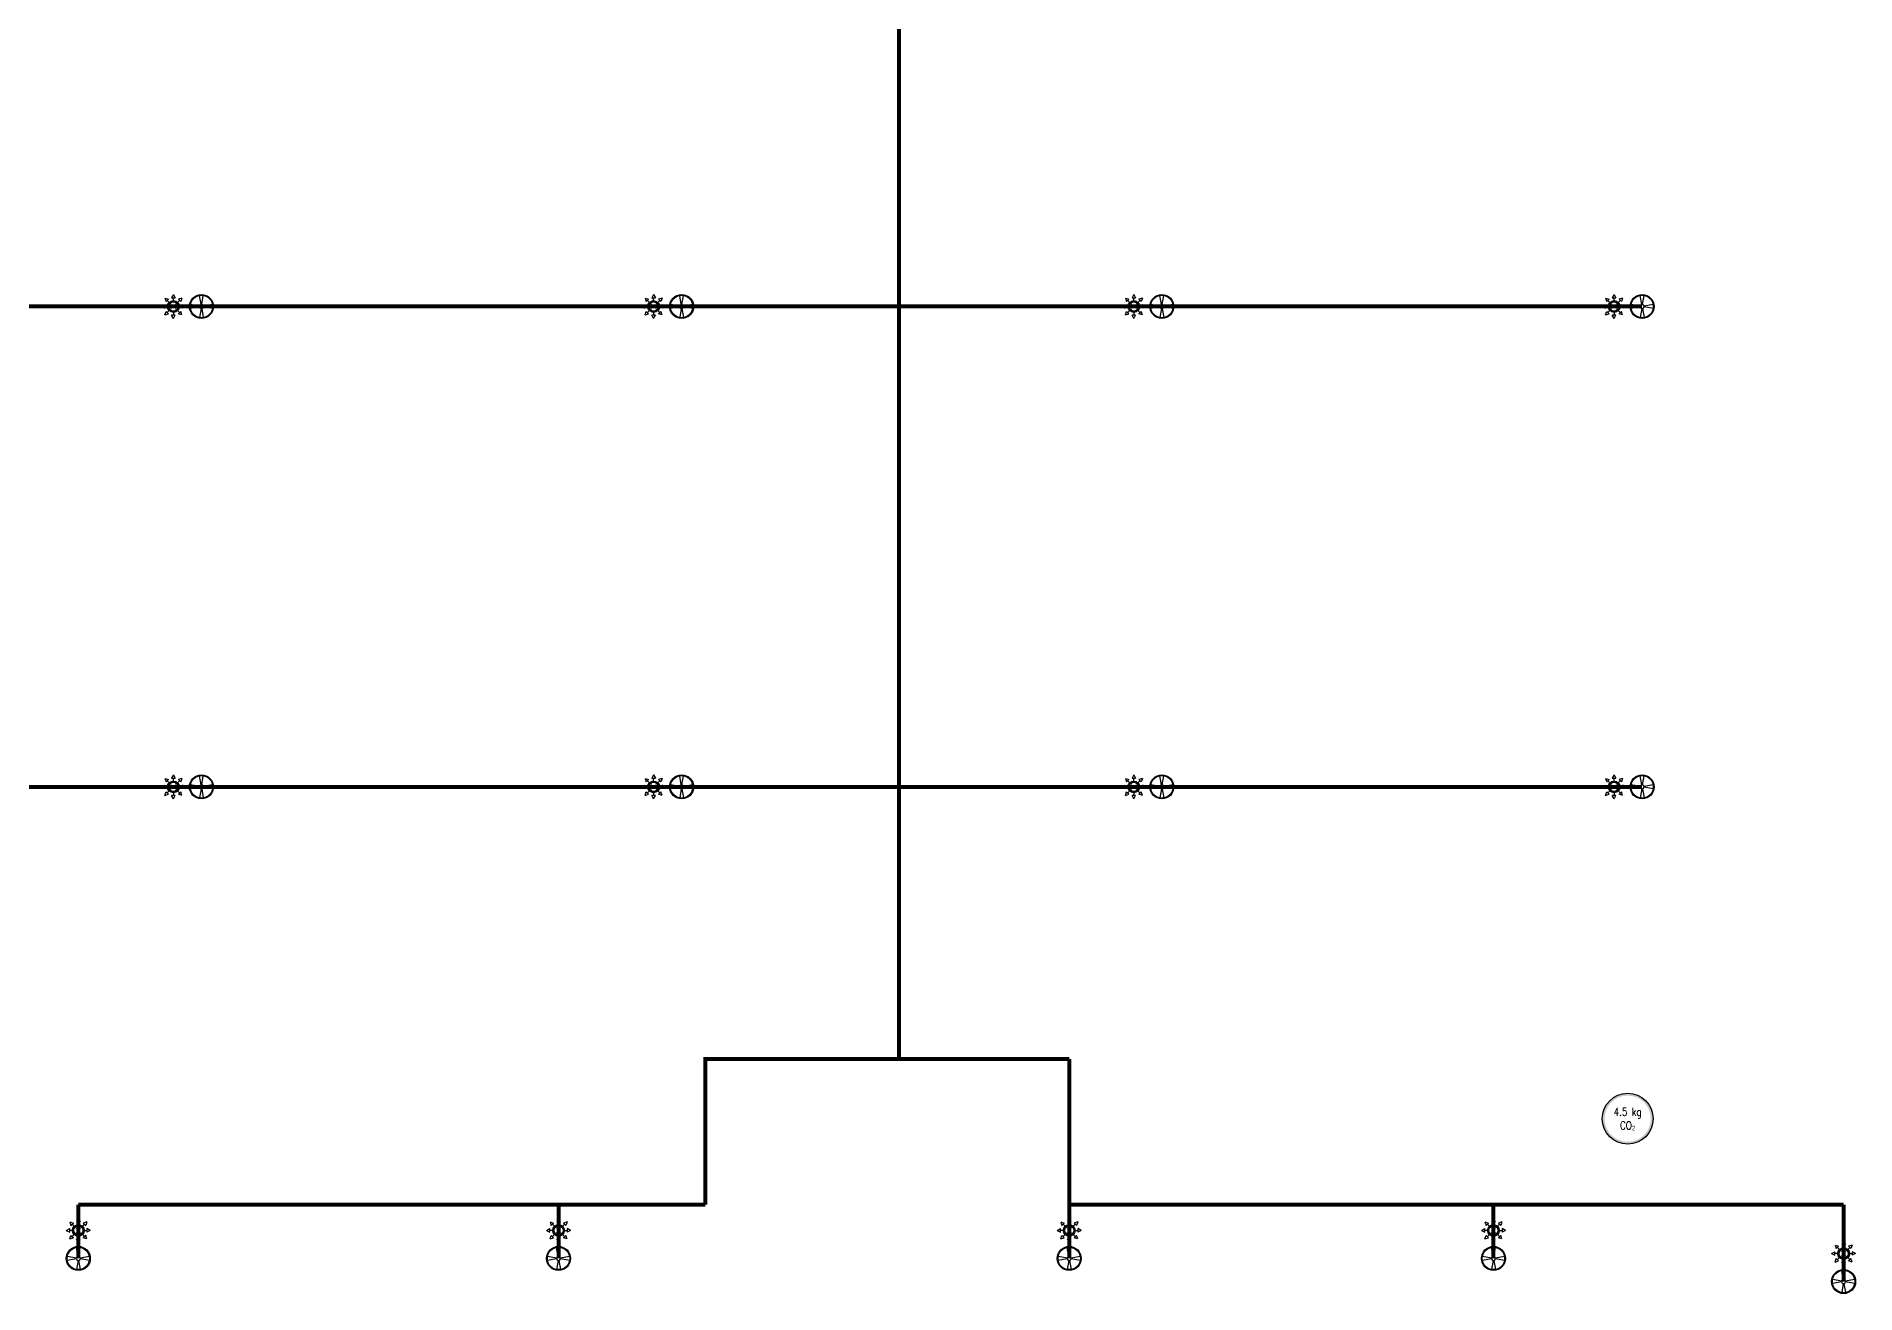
# Model space of a CAD drawing. Header units: millimetres. Extents: x -194958 to 83200, y -72620 to 64568.
# Drawn here: x 40944 to 52309, y 7380 to 15231 of the extents above; entities that cross this region are included whole.
import ezdxf
from ezdxf.enums import TextEntityAlignment as Align

# ---------------------------------------------------------------- set-up
doc = ezdxf.new("R2010")
doc.units = ezdxf.units.MM
doc.header["$LTSCALE"] = 200
doc.linetypes.add('CONTINOUS', pattern=[0])
for name, color, linetype, lineweight in [('_GD-M-FP-FireExtinguisher', 7, 'CONTINOUS', 30), ('_GD-M-FP-PenSpr-68°C', 150, 'Continuous', 30), ('_GD-M-FP-SprnBrn-25mm', 1, 'CONTINOUS', 30), ('_GD-M-FP-SprnBrn-40mm', 3, 'CONTINOUS', 30), ('_GD-M-FP-SprnBrn-50mm', 4, 'CONTINOUS', 30), ('_GD-M-FP-SprnBrn-65mm', 5, 'CONTINOUS', 30), ('_GD-M-FP-SprnBrn-80mm', 6, 'CONTINOUS', 30), ('_GD-M-FP-UprSpr', 150, 'Continuous', 30)]:
    doc.layers.add(name, color=color, linetype=linetype, lineweight=lineweight)
doc.styles.add('0137-T2-P-FF-6-108$0$GD-Romans', font='romans.shx', dxfattribs={"width": 0.8, "height": 2})

# ---------------------------------------------------------------- blocks, each defined once
blk = doc.blocks.new('0137-T2-P-FF-6-108$0$0137-T2-P-FF-17-119-RCP$0$0137-T2-P-FF-13-115-RCP$0$PENDANT SPRINKLER')
at = {"lineweight": 30}
h = blk.add_hatch(color=256, dxfattribs=at)
h.paths.add_polyline_path([(37, 0, 1), (-37, 0, 1)])
h.paths.add_polyline_path([(-29, 0, -1), (29, 0, -1)], flags=16)
for p, q in [((-75, 0), (-54, 11)), ((-54, -11), (-54, 11)), ((-53, 53), (-31, 46)), ((-53, 53), (-46, 31)), ((-46, 31), (-31, 46)), ((-20, 20), (-38, 38)), ((0, 75), (-11, 54)), ((-11, 54), (11, 54)), ((0, 75), (11, 54)), ((0, 29), (0, 54)), ((20, 20), (38, 38)), ((53, 53), (31, 46)), ((31, 46), (46, 31)), ((53, 53), (46, 31)), ((75, 0), (54, 11)), ((54, 11), (54, -11)), ((-75, 0), (-54, -11)), ((-29, 0), (-54, 0)), ((-53, -53), (-46, -31)), ((-53, -53), (-31, -46)), ((-46, -31), (-31, -46)), ((-20, -20), (-38, -38)), ((0, -75), (-11, -54)), ((11, -54), (-11, -54)), ((0, -29), (0, -54)), ((0, -75), (11, -54)), ((20, -20), (38, -38)), ((29, 0), (54, 0)), ((46, -31), (31, -46)), ((53, -53), (31, -46)), ((53, -53), (46, -31)), ((75, 0), (54, -11))]:
    blk.add_line(p, q, dxfattribs=at)
at = {"lineweight": 30, "const_width": 2.84}
for points in [[(-20, -20), (20, 20)], [(20, -20), (-20, 20)]]:
    blk.add_lwpolyline(points, dxfattribs=at)
at = {"lineweight": 30}
for radius in [36.6, 28.6]:
    blk.add_circle((0, 0), radius, dxfattribs=at)
blk = doc.blocks.new('0137-T2-P-FF-6-108$0$0137-T2-P-FF-17-119-RCP$0$0137-T2-P-FF-13-115-RCP$0$Upright sprinkler')
at = {"linetype": 'Continuous'}
h = blk.add_hatch(color=256, dxfattribs=at)
h.paths.add_polyline_path([(75, 0, 1), (-75, 0, 1)])
h.paths.add_polyline_path([(-70, 0, -1), (70, 0, -1)], flags=16)
for p, q in [((-12, 2), (-69, 12)), ((-2, 12), (-12, 69)), ((2, 12), (12, 69)), ((69, 12), (12, 2)), ((-12, -2), (-69, -12)), ((-2, -12), (-12, -69)), ((2, -12), (12, -69)), ((69, -12), (12, -2))]:
    blk.add_line(p, q, dxfattribs=at)
for radius in [75, 70]:
    blk.add_circle((0, 0), radius, dxfattribs=at)
for start, end in [(100, 170), (10, 80), (190, 260), (280, 350)]:
    blk.add_arc((0, 0), 12.5, start, end, dxfattribs=at)
blk = doc.blocks.new('4.5 kg CO2')
h = blk.add_hatch(color=150)
h.dxf.hatch_style = 1
h.paths.add_polyline_path([(159, 0, 1), (-159, 0, 1)])
h.paths.add_polyline_path([(-144, 0, -1), (144, 0, -1)], flags=16)
h.paths.add_polyline_path([(-102, -8), (102, -8), (102, -83), (-102, -83)], flags=8)
h.paths.add_polyline_path([(-71, 4), (71, 4), (71, 81), (-71, 81)], flags=8)
at = {"color": 150}
blk.add_circle((0, 0), 159, dxfattribs=at)
at = {"color": 150, "style": '0137-T2-P-FF-6-108$0$GD-Romans', "width": 0.8}
blk.add_text('4.5 kg', height=50, dxfattribs=at).set_placement((0, 43), align=Align.MIDDLE_CENTER)
at = {"color": 150, "insert": (0, -45), "char_height": 50, "width": 133.59, "attachment_point": 5, "style": '0137-T2-P-FF-6-108$0$GD-Romans'}
blk.add_mtext('CO{\\fISOCPEUR|b0|i0|c0|p34;₂}', dxfattribs=at)

msp = doc.modelspace()

# ---------------------------------------------------------------- linework, layer by layer
at = {"layer": '_GD-M-FP-SprnBrn-25mm', "const_width": 25}
for points in [[(41549.8, 13544.5), (39059.2, 13544.5)], [(50974.8, 13544.5), (48224.8, 13544.5)], [(41549.8, 10544.7), (39831.7, 10544.7)], [(50974.8, 10544.7), (48224.8, 10544.7)], [(41205.9, 7599.9), (41205.9, 7935)], [(41205.9, 7935), (43955.9, 7935)], [(44205.9, 7599.9), (44205.9, 7935)], [(47396.1, 7599.9), (47396.1, 7935)], [(50046.1, 7599.9), (50046.1, 7935)], [(50296.1, 7935), (52233.7, 7935)], [(52233.7, 7455.3), (52233.7, 7935)]]:
    msp.add_lwpolyline(points, dxfattribs=at)
at = {"layer": '_GD-M-FP-SprnBrn-40mm', "const_width": 25}
for points in [[(44549.8, 13544.5), (41549.8, 13544.5)], [(48224.8, 13544.5), (46332.1, 13544.5)], [(44549.8, 10544.7), (41549.8, 10544.7)], [(48224.8, 10544.7), (46332.1, 10544.7)], [(45123.2, 7935.1), (45123.2, 8845.6), (46332.4, 8845.6)], [(43955.9, 7935), (45123.2, 7935.1)], [(47396.1, 7935), (50296.1, 7935)]]:
    msp.add_lwpolyline(points, dxfattribs=at)
at = {"layer": '_GD-M-FP-SprnBrn-50mm', "const_width": 25}
for points in [[(46332.1, 13544.5), (44549.8, 13544.5)], [(46332.1, 10544.7), (44549.8, 10544.7)], [(46332.4, 10535.3), (46332.4, 8845.6)], [(46332.4, 8845.6), (47396.1, 8845.6)], [(47396.1, 7935), (47396.1, 8845.6)]]:
    msp.add_lwpolyline(points, dxfattribs=at)
at = {"layer": '_GD-M-FP-SprnBrn-65mm', "const_width": 25}
msp.add_lwpolyline([(46332.4, 13140.2), (46332.4, 10535.3)], dxfattribs=at)
at = {"layer": '_GD-M-FP-SprnBrn-80mm', "const_width": 25}
msp.add_lwpolyline([(46332.4, 18472.8), (46332.4, 13140.2)], dxfattribs=at)

# ---------------------------------------------------------------- block references
at = {"layer": '_GD-M-FP-FireExtinguisher'}
msp.add_blockref('4.5 kg CO2', (50884.8, 8472.6), dxfattribs=at)
at = {"layer": '_GD-M-FP-PenSpr-68°C', "rotation": 3.620637389900147e-06}
for p in [(41799.8, 13544.5), (44799.8, 13544.5), (47799.8, 13544.5), (50799.8, 13544.5), (41799.8, 10544.7), (44799.8, 10544.7), (47799.8, 10544.7), (50799.8, 10544.7), (41205.9, 7774.9), (44205.9, 7774.9), (47396.1, 7774.9), (50046.1, 7774.9), (52233.7, 7630.3)]:
    msp.add_blockref('0137-T2-P-FF-6-108$0$0137-T2-P-FF-17-119-RCP$0$0137-T2-P-FF-13-115-RCP$0$PENDANT SPRINKLER', p, dxfattribs=at)
at = {"layer": '_GD-M-FP-UprSpr'}
for p in [(41974.8, 13544.5), (44974.8, 13544.5), (47974.8, 13544.5), (50974.8, 13544.5), (41974.8, 10544.7), (44974.8, 10544.7), (47974.8, 10544.7), (50974.8, 10544.7), (41205.9, 7599.9), (44205.9, 7599.9), (47396.1, 7599.9), (50046.1, 7599.9), (52233.7, 7455.3)]:
    msp.add_blockref('0137-T2-P-FF-6-108$0$0137-T2-P-FF-17-119-RCP$0$0137-T2-P-FF-13-115-RCP$0$Upright sprinkler', p, dxfattribs=at)

doc.saveas('drawing.dxf')
